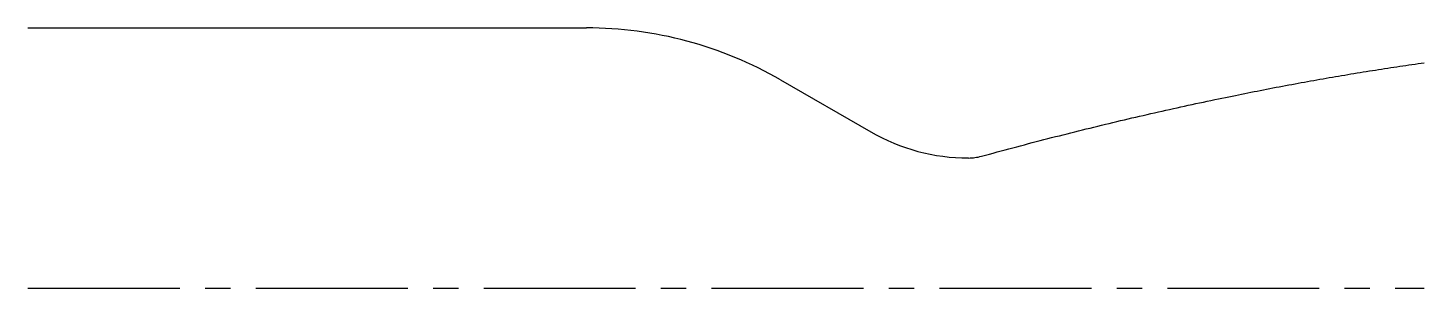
# Model space of a CAD drawing. Header units: millimetres. Extents: x 0 to 175, y 0 to 33.
import ezdxf

# ---------------------------------------------------------------- set-up
doc = ezdxf.new("R2010")
doc.units = ezdxf.units.MM
doc.linetypes.add('CENTER2', pattern=[28.575, 19.05, -3.175, 3.175, -3.175])
doc.layers.get('0').update_dxf_attribs({"color": 1})

msp = doc.modelspace()

# ---------------------------------------------------------------- linework, layer by layer
for p, q in [((0, 32.649747), (70.039603, 32.649747)), ((94.380404, 26.127649), (105.677009, 19.605551))]:
    msp.add_line(p, q)
at = {"color": 3, "linetype": 'CENTER2'}
msp.add_line((0, 0), (175.062782, 0), dxfattribs=at)
for centre, radius, start, end in [((70.039603, -16.031855), 48.681602, 60, 90), ((117.920664, 40.812184), 24.48731, 240, 270), ((117.920664, 22.560975), 6.236102, 270, 285.333775)]:
    msp.add_arc(centre, radius, start, end)
msp.add_open_spline([(119.569749, 16.546868), (148.969338, 24.608316), (175.062782, 28.27551)], degree=2)

doc.saveas('drawing.dxf')
